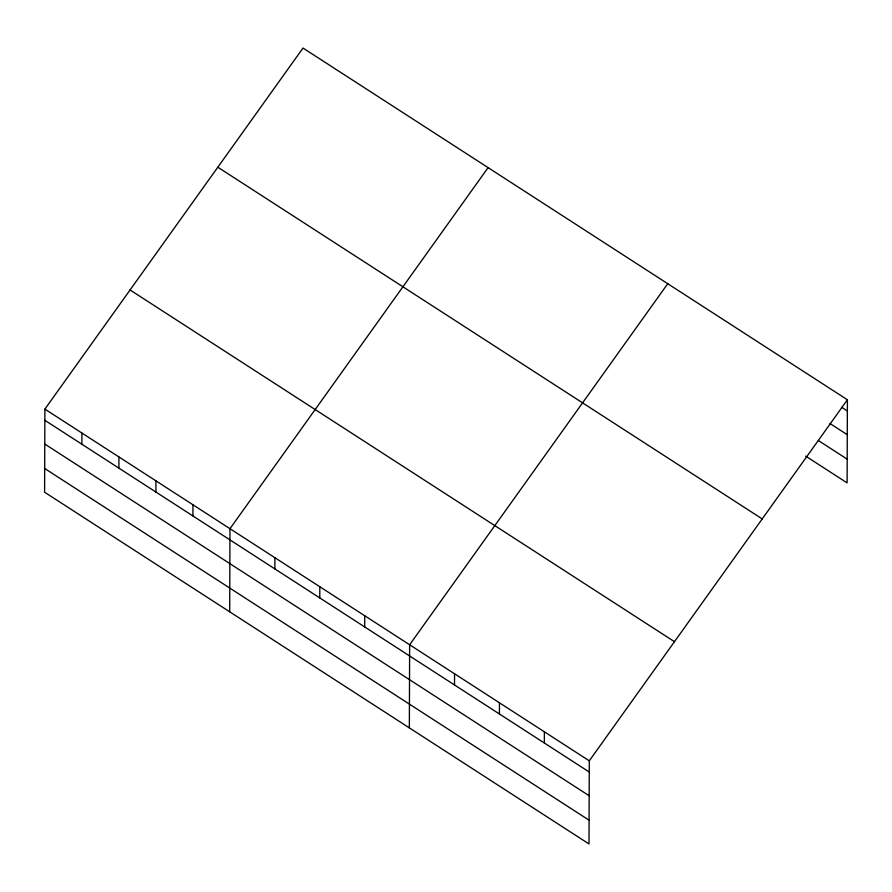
<?xml version="1.0" encoding="UTF-8"?>
<svg xmlns="http://www.w3.org/2000/svg" width="892" height="892" viewBox="0 0 892 892"><rect width="100%" height="100%" fill="white"/><g stroke="black" fill="none" stroke-linecap="round" stroke-linejoin="round"><path stroke-width="1.34" d="M44.89 409.116L44.6 492.228L588.999 843.943L589.289 760.831L847.4 399.772L303.001 48.056L44.89 409.116L589.289 760.831M81.874 444.216L81.908 433.033M118.892 468.133L118.926 456.949M155.91 492.05L155.944 480.866M192.928 515.966L192.962 504.783M229.69 611.812L229.98 528.7L488.102 167.64M274.859 568.895L274.903 557.712M319.771 597.919L319.815 586.735M364.683 626.931L364.728 615.748M409.35 727.872L409.64 644.76L667.751 283.712M454.507 684.967L454.552 673.783M499.42 713.979L499.464 702.796M544.332 743.003L544.376 731.808M847.4 399.772L847.11 482.884L805.654 456.102M841.602 407.243L847.355 410.956M830.006 423.533L847.277 434.694M818.399 440.548L847.188 459.157M217.826 167.205L762.225 518.921M130.065 289.967L674.463 641.683M44.856 420.299L589.244 772.015M44.767 444.038L589.166 795.753M44.678 468.49L589.077 820.205"/></g></svg>
